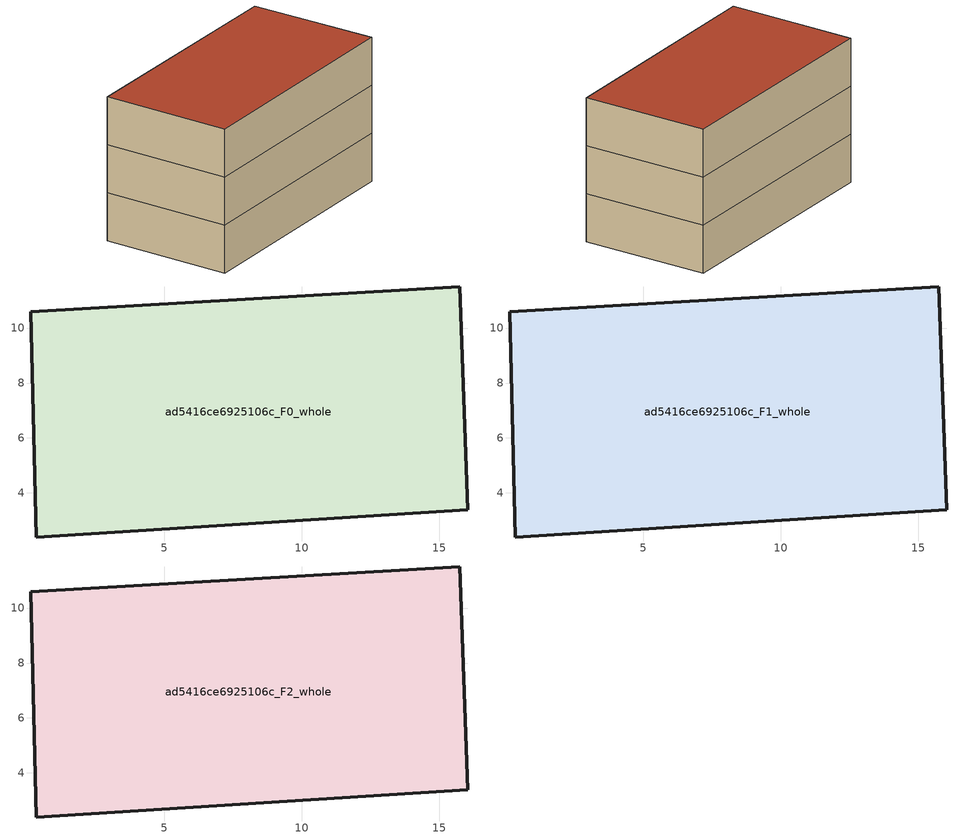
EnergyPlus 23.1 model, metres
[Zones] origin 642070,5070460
ad5416ce6925106c_F0_whole
 floor ground (EU_floor_Construction): 15.74,11.5 16.04,3.39 0.33,2.39 0.13,10.6 z0
 wall outside (EU_wall_Construction): 0.13,10.6 0.33,2.39 16.04,3.39 15.74,11.5 0.13,10.6 z0:3
ad5416ce6925106c_F1_whole
 floor to ad5416ce6925106c_F0_whole (EU_floor_Construction): 15.74,11.5 16.04,3.39 0.33,2.39 0.13,10.6 z3
 wall outside (EU_wall_Construction): 0.13,10.6 0.33,2.39 16.04,3.39 15.74,11.5 0.13,10.6 z3:6
ad5416ce6925106c_F2_whole
 floor to ad5416ce6925106c_F1_whole (EU_floor_Construction): 15.74,11.5 16.04,3.39 0.33,2.39 0.13,10.6 z6
 wall outside (EU_wall_Construction): 0.13,10.6 0.33,2.39 16.04,3.39 15.74,11.5 0.13,10.6 z6:9
 roof outside (EU_roof_Construction): 16.04,3.39 15.74,11.5 0.13,10.6 0.33,2.39 z9
[Building]
EU S2 Campaign: North Axis=0; Terrain=City; Solar Distribution=FullExterior
[Site:Location]
Lyon-Bron: Latitude=45.75; Longitude=5; Time Zone=1; Elevation=198
[SizingPeriod:WeatherFileDays]
AnnualSizingPeriod: Begin Month=1; Begin Day of Month=1; End Month=12; End Day of Month=31; Day of Week for Start Day=Monday; Use Weather File Daylight Saving Period=No; Use Weather File Rain and Snow Indicators=No
[MATERIAL]
EU_InternalMass_Material: Roughness=MediumRough; Thickness=0.1; Conductivity=1; Density=1800; Specific Heat=900; Thermal Absorptance=0.9; Solar Absorptance=0.7; Visible Absorptance=0.7
[MATERIAL:NOMASS] Roughness=MediumRough; Thermal Absorptance=0.9; Solar Absorptance=0.7; Visible Absorptance=0.7
Name | Thermal Resistance
EU_wall_NoMass | 0.87146
EU_roof_NoMass | 0.842276
EU_floor_NoMass | 0.496999
[CONSTRUCTION]
EU_wall_Construction: EU_wall_NoMass
EU_roof_Construction: EU_roof_NoMass
EU_floor_Construction: EU_floor_NoMass
EU_InternalMass_Construction: EU_InternalMass_Material
[ZONE] Type=1; Multiplier=1; Ceiling Height=autocalculate; Volume=383.919; Floor Area=autocalculate; Part of Total Floor Area=Yes
ad5416ce6925106c_F0_whole; ad5416ce6925106c_F1_whole; ad5416ce6925106c_F2_whole
[INTERNALMASS] Construction=EU_InternalMass_Construction; Surface Area=127.973
Name | Zone or ZoneList
ad5416ce6925106c_F0_whole_EU_InternalMass | ad5416ce6925106c_F0_whole
ad5416ce6925106c_F1_whole_EU_InternalMass | ad5416ce6925106c_F1_whole
ad5416ce6925106c_F2_whole_EU_InternalMass | ad5416ce6925106c_F2_whole
[OTHEREQUIPMENT] Fuel Type=Electricity; Design Level Calculation Method=Watts/Area; Power per Zone Floor Area=1; Fraction Latent=0; Fraction Radiant=0; Fraction Lost=0; Carbon Dioxide Generation Rate=0; EndUse Subcategory=EU_Step8_InternalGains
Name | Zone or ZoneList or Space or SpaceList | Schedule
EU_Step8_InternalGain_ad5416ce6925106c_F0_whole_f000 | ad5416ce6925106c_F0_whole | EU_Step8_GainSchedule_ad5416ce6925106c_F0_whole_f000
EU_Step8_InternalGain_ad5416ce6925106c_F1_whole_f000 | ad5416ce6925106c_F1_whole | EU_Step8_GainSchedule_ad5416ce6925106c_F1_whole_f000
EU_Step8_InternalGain_ad5416ce6925106c_F2_whole_f000 | ad5416ce6925106c_F2_whole | EU_Step8_GainSchedule_ad5416ce6925106c_F2_whole_f000
[ZONEVENTILATION:DESIGNFLOWRATE] Schedule=EU_AlwaysOn; Design Flow Rate Calculation Method=AirChanges/Hour; Air Changes per Hour=0.425; Ventilation Type=Natural; Fan Pressure Rise=0; Fan Total Efficiency=1; Constant Term Coefficient=1; Temperature Term Coefficient=0; Velocity Term Coefficient=0; Velocity Squared Term Coefficient=0; Minimum Indoor Temperature=-100; Maximum Indoor Temperature=100; Delta Temperature=-100; Minimum Outdoor Temperature=-100; Maximum Outdoor Temperature=100; Maximum Wind Speed=40
Name | Zone or ZoneList or Space or SpaceList
EU_ConstantAir_ad5416ce6925106c_F0_whole | ad5416ce6925106c_F0_whole
EU_ConstantAir_ad5416ce6925106c_F1_whole | ad5416ce6925106c_F1_whole
EU_ConstantAir_ad5416ce6925106c_F2_whole | ad5416ce6925106c_F2_whole
[HVACTEMPLATE:THERMOSTAT] Constant Heating Setpoint=20; Constant Cooling Setpoint=50
EU_HeatOnly_ad5416ce6925106c_F0_whole; EU_HeatOnly_ad5416ce6925106c_F1_whole; EU_HeatOnly_ad5416ce6925106c_F2_whole
[HVACTEMPLATE:ZONE:IDEALLOADSAIRSYSTEM] System Availability Schedule=EU_AlwaysOn; Maximum Heating Supply Air Temperature=50; Minimum Cooling Supply Air Temperature=13; Maximum Heating Supply Air Humidity Ratio=0.0156; Minimum Cooling Supply Air Humidity Ratio=0.0077; Heating Limit=NoLimit; Cooling Limit=NoLimit; Heating Availability Schedule=EU_AlwaysOn; Cooling Availability Schedule=EU_CoolingOff; Dehumidification Control Type=ConstantSensibleHeatRatio; Cooling Sensible Heat Ratio=0.7; Dehumidification Setpoint=60; Humidification Control Type=None; Humidification Setpoint=30; Outdoor Air Method=None; Outdoor Air Flow Rate per Person=0.00944; Outdoor Air Flow Rate per Zone Floor Area=0; Outdoor Air Flow Rate per Zone=0; Demand Controlled Ventilation Type=None; Outdoor Air Economizer Type=NoEconomizer; Heat Recovery Type=None; Sensible Heat Recovery Effectiveness=0.7; Latent Heat Recovery Effectiveness=0.65
Name | Template Thermostat
ad5416ce6925106c_F0_whole | EU_HeatOnly_ad5416ce6925106c_F0_whole
ad5416ce6925106c_F1_whole | EU_HeatOnly_ad5416ce6925106c_F1_whole
ad5416ce6925106c_F2_whole | EU_HeatOnly_ad5416ce6925106c_F2_whole
[SIZING:ZONE] Zone Cooling Design Supply Air Temperature Input Method=SupplyAirTemperature; Zone Cooling Design Supply Air Temperature=13; Zone Heating Design Supply Air Temperature Input Method=SupplyAirTemperature; Zone Heating Design Supply Air Temperature=50; Zone Cooling Design Supply Air Humidity Ratio=0.008; Zone Heating Design Supply Air Humidity Ratio=0.008; Cooling Design Air Flow Method=DesignDay; Cooling Design Air Flow Rate=0; Cooling Minimum Air Flow per Zone Floor Area=0.000762; Cooling Minimum Air Flow=0; Cooling Minimum Air Flow Fraction=0.2; Heating Design Air Flow Method=DesignDay; Heating Design Air Flow Rate=0; Heating Maximum Air Flow per Zone Floor Area=0.002032; Heating Maximum Air Flow=0.141576; Heating Maximum Air Flow Fraction=0.3; Account for Dedicated Outdoor Air System=No; Dedicated Outdoor Air System Control Strategy=NeutralSupplyAir; Dedicated Outdoor Air Low Setpoint Temperature for Design=autosize; Dedicated Outdoor Air High Setpoint Temperature for Design=autosize; Zone Load Sizing Method=Sensible Load Only No Latent Load; Zone Latent Cooling Design Supply Air Humidity Ratio Input Method=HumidityRatioDifference; Zone Cooling Design Supply Air Humidity Ratio Difference=0.005; Zone Latent Heating Design Supply Air Humidity Ratio Input Method=HumidityRatioDifference; Zone Humidification Design Supply Air Humidity Ratio Difference=0.005
ad5416ce6925106c_F0_whole; ad5416ce6925106c_F1_whole; ad5416ce6925106c_F2_whole
[SCHEDULE:CONSTANT]
Name | Hourly Value
EU_AlwaysOn | 1
EU_CoolingOff | 0
[SCHEDULE:FILE] Column Number=1; Rows to Skip at Top=0; Number of Hours of Data=8760; Column Separator=Comma; Interpolate to Timestep=No; Minutes per Item=60; Adjust Schedule for Daylight Savings=Yes
Name | File
EU_Step8_GainSchedule_ad5416ce6925106c_F0_whole_f000 | C:\Users\o_iseri\Desktop\OpenUBEM\openubem\outputs\eu_evidence\EU-11\FR-LYO-HAUTCOEURPENTES\idfs\ad5416ce6925106c\ad5416ce6925106c_F0_whole_f000_gain.csv
EU_Step8_GainSchedule_ad5416ce6925106c_F1_whole_f000 | C:\Users\o_iseri\Desktop\OpenUBEM\openubem\outputs\eu_evidence\EU-11\FR-LYO-HAUTCOEURPENTES\idfs\ad5416ce6925106c\ad5416ce6925106c_F1_whole_f000_gain.csv
EU_Step8_GainSchedule_ad5416ce6925106c_F2_whole_f000 | C:\Users\o_iseri\Desktop\OpenUBEM\openubem\outputs\eu_evidence\EU-11\FR-LYO-HAUTCOEURPENTES\idfs\ad5416ce6925106c\ad5416ce6925106c_F2_whole_f000_gain.csv
